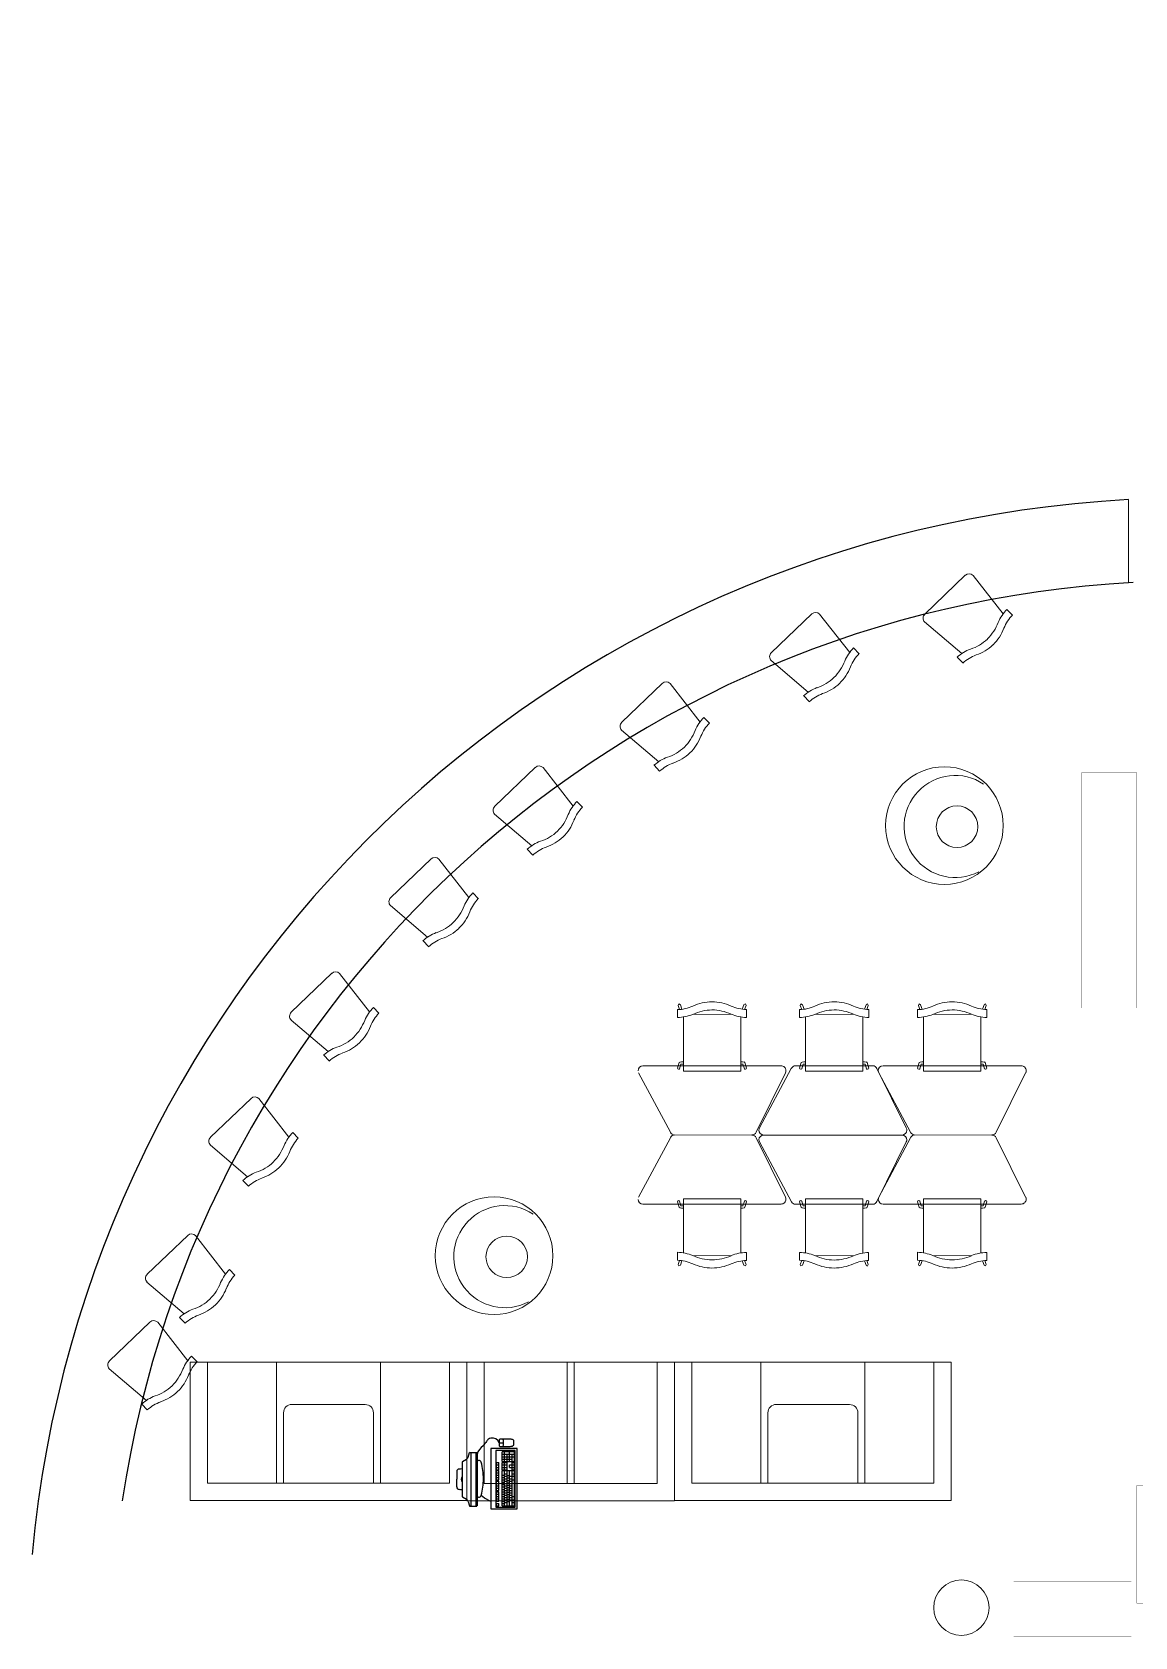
# Model space of a CAD drawing. Header units: millimetres. Extents: x -217756 to 263180, y 55413 to 130608.
# Drawn here: x 55459 to 63428, y 118566 to 130161 of the extents above; entities that cross this region are included whole.
import ezdxf

# ---------------------------------------------------------------- set-up
doc = ezdxf.new("R2010")
doc.units = ezdxf.units.MM
for name, color, linetype, lineweight in [('ТХ_мебель передв', 250, 'Continuous', 13), ('ТХ_мебель_библ', 250, 'Continuous', 13), ('ТХ_ОСНОВНОЙ', 103, 'Continuous', 25)]:
    doc.layers.add(name, color=color, linetype=linetype, lineweight=lineweight)

# ---------------------------------------------------------------- blocks, each defined once
blk = doc.blocks.new('A$C34cbd993')
at = {"extrusion": (-6.1078e-05, 0.000470829, 1)}
for p, q in [((276801, -10773, 0), (276801, -11019, 0)), ((276803, -10769, 0), (276832, -10751, 0)), ((276844, -10736, 0), (276854, -10703, 0)), ((276855, -10702, 0), (276906, -10702, 0)), ((276863, -10702, 0), (276863, -11090, 0)), ((276899, -10702, 0), (276899, -11090, 0)), ((276908, -10703, 0), (276908, -11089, 0)), ((277089, -10769, 0), (277089, -10697, 0)), ((277179, -10697, 0), (277089, -10697, 0)), ((277089, -10828, 0), (277089, -10774, 0)), ((277107, -10769, 0), (277107, -10697, 0)), ((277107, -10828, 0), (277107, -10774, 0)), ((277125, -10769, 0), (277125, -10715, 0)), ((277125, -10828, 0), (277125, -10774, 0)), ((277143, -10769, 0), (277143, -10697, 0)), ((277161, -10769, 0), (277161, -10715, 0)), ((277161, -10828, 0), (277161, -10774, 0)), ((277179, -10769, 0), (277179, -10697, 0)), ((277179, -10828, 0), (277179, -10774, 0)), ((276762, -10840, 0), (276762, -10896, 0)), ((276762, -10952, 0), (276762, -10896, 0)), ((277089, -11089, 0), (277089, -10832, 0)), ((277107, -11089, 0), (277107, -10832, 0)), ((277125, -11089, 0), (277125, -10832, 0)), ((277143, -10810, 0), (277143, -10792, 0)), ((277143, -11089, 0), (277143, -10832, 0)), ((277161, -11089, 0), (277161, -10832, 0)), ((277179, -11089, 0), (277179, -10832, 0)), ((276803, -11022, 0), (276832, -11041, 0)), ((276844, -11056, 0), (276854, -11089, 0)), ((276855, -11090, 0), (276906, -11090, 0)), ((277048, -11089, 0), (277066, -11089, 0)), ((277089, -11089, 0), (277179, -11089, 0))]:
    blk.add_line(p, q, dxfattribs=at)
at = {"extrusion": (-6.1078e-05, 0.000470829, 1), "elevation": -22}
for points in [[(277067, -10633, 0.397637), (277007, -10599, 0.110351), (276990, -10606, 0.08312), (276977, -10623, 0.014729), (276952, -10655, 0.170175), (276908, -10715, -0.037673)], [(277088, -10660, 0.114539), (277092, -10659, 0.103755), (277096, -10656, 0.091433), (277099, -10651, 0.084292), (277100, -10646), (277100, -10619, 0.084292), (277099, -10614, 0.091433), (277096, -10610, 0.103755), (277092, -10607, 0.114539), (277088, -10606, 0.114539)]]:
    blk.add_lwpolyline(points, format="xyb", dxfattribs=at)
blk.add_lwpolyline([(277175, -10646), (277175, -10619, 0.19919), (277173, -10615, 0.098412), (277165, -10610, 0.055653), (277155, -10607, 0.042416), (277142, -10606), (277078, -10606, 0.114539), (277074, -10607, 0.103755), (277070, -10610, 0.091433), (277068, -10614, 0.084292), (277067, -10619), (277067, -10646, 0.084292), (277068, -10651, 0.091433), (277070, -10656, 0.103755), (277074, -10659, 0.114539), (277078, -10660), (277142, -10660, 0.042416), (277155, -10658, 0.055653), (277165, -10656, 0.098412), (277173, -10650, 0.19919)], format="xyb", close=True, dxfattribs=at)
for points in [[(277067, -10633), (277100, -10633)], [(277048, -10828), (277048, -10774)], [(277048, -10774), (277066, -10774)], [(277048, -10774), (277066, -10774)], [(277066, -10828), (277066, -10774)], [(277089, -10715), (277179, -10715)], [(277089, -10733), (277179, -10733)], [(277089, -10751), (277161, -10751)], [(277089, -10769), (277179, -10769)], [(277089, -10774), (277125, -10774)], [(277161, -10774), (277179, -10774)], [(277048, -10792), (277066, -10792)], [(277048, -10810), (277066, -10810)], [(277048, -10828), (277066, -10828)], [(277048, -10901), (277048, -10832)], [(277048, -10832), (277066, -10832)], [(277048, -10849), (277066, -10849)], [(277048, -10866), (277066, -10866)], [(277048, -10884), (277066, -10884)], [(277066, -10901), (277066, -10832)], [(277089, -10792), (277125, -10792)], [(277089, -10810), (277125, -10810)], [(277089, -10828), (277125, -10828)], [(277089, -10832), (277179, -10832)], [(277089, -10866), (277107, -10866)], [(277089, -10884), (277107, -10884)], [(277107, -10858), (277125, -10858)], [(277107, -10875), (277125, -10875)], [(277107, -10892), (277125, -10892)], [(277125, -10870), (277143, -10870)], [(277125, -10887), (277143, -10887)], [(277143, -10792), (277179, -10792)], [(277143, -10810), (277179, -10810)], [(277143, -10875), (277161, -10875)], [(277143, -10892), (277161, -10892)], [(277161, -10828), (277179, -10828)], [(277161, -10858), (277179, -10858)], [(277161, -10875), (277179, -10875)], [(277008, -11056), (276963, -11032), (276939, -11013)], [(277048, -10901), (277066, -10901)], [(277048, -10978), (277048, -10909)], [(277048, -10909), (277066, -10909)], [(277048, -10926), (277066, -10926)], [(277048, -10943), (277066, -10943)], [(277048, -10960), (277066, -10960)], [(277048, -10978), (277066, -10978)], [(277048, -11055), (277048, -10986)], [(277048, -10986), (277066, -10986)], [(277048, -11003), (277066, -11003)], [(277066, -10978), (277066, -10909)], [(277066, -11055), (277066, -10986)], [(277089, -10901), (277107, -10901)], [(277089, -10918), (277107, -10918)], [(277089, -10935), (277107, -10935)], [(277089, -10952), (277107, -10952)], [(277089, -10969), (277107, -10969)], [(277089, -10986), (277107, -10986)], [(277089, -11003), (277107, -11003)], [(277107, -10909), (277125, -10909)], [(277107, -10926), (277125, -10926)], [(277107, -10943), (277125, -10943)], [(277107, -10960), (277125, -10960)], [(277107, -10978), (277125, -10978)], [(277107, -10995), (277125, -10995)], [(277107, -11012), (277125, -11012)], [(277125, -10904), (277143, -10904)], [(277125, -10921), (277143, -10921)], [(277125, -10938), (277143, -10938)], [(277125, -10955), (277143, -10955)], [(277125, -10972), (277143, -10972)], [(277125, -10989), (277143, -10989)], [(277125, -11006), (277143, -11006)], [(277143, -10909), (277161, -10909)], [(277143, -10926), (277161, -10926)], [(277143, -10943), (277161, -10943)], [(277143, -10960), (277161, -10960)], [(277143, -10978), (277161, -10978)], [(277143, -10995), (277161, -10995)], [(277143, -11012), (277161, -11012)], [(277161, -10901), (277179, -10901)], [(277048, -11020), (277066, -11020)], [(277048, -11037), (277066, -11037)], [(277048, -11055), (277066, -11055)], [(277048, -11089), (277048, -11072)], [(277048, -11072), (277066, -11072)], [(277066, -11089), (277066, -11072)], [(277089, -11020), (277107, -11020)], [(277089, -11037), (277107, -11037)], [(277089, -11055), (277107, -11055)], [(277089, -11072), (277107, -11072)], [(277107, -11029), (277125, -11029)], [(277107, -11046), (277125, -11046)], [(277107, -11063), (277125, -11063)], [(277125, -11023), (277143, -11023)], [(277125, -11041), (277143, -11041)], [(277125, -11058), (277143, -11058)], [(277143, -11029), (277161, -11029)], [(277143, -11046), (277161, -11046)], [(277161, -11020), (277179, -11020)], [(277161, -11046), (277179, -11046)], [(277161, -11063), (277179, -11063)]]:
    blk.add_lwpolyline(points, dxfattribs=at)
for points in [[(277197, -11111), (277197, -10675), (277008, -10675), (277008, -11111)], [(277183, -11098), (277183, -10688), (277044, -10688), (277044, -11098)]]:
    blk.add_lwpolyline(points, close=True, dxfattribs=at)
at = {"extrusion": (-6.1078e-05, 0.000470829, 1)}
for centre, radius, start, end in [((276805, -10773, -22), 4.5, 120.479, 180), ((276818, -10728, -22), 27, 301.9676, 342.9946), ((276855, -10703, -22), 1.8, 90, 180), ((276906, -10703, -22), 1.8, 0, 90), ((276940, -10924, -22), 164, 97.176, 101.3437), ((276922, -10779, -22), 18, 18.8033, 97.176), ((276477, -10895, -22), 477, 0.23, 14.7443), ((276780, -10840, -22), 18, 93.6304, 180), ((276762, -10566, -22), 256, 273.6304, 278.5995), ((276827, -10896, -22), 33.8, 142.618, 217.382), ((276477, -10891, -22), 477, 345.2557, 359.77), ((276780, -10952, -22), 18, 180, 266.3696), ((276762, -11226, -22), 256, 81.4005, 86.3696), ((276922, -11007, -22), 18, 262.824, 341.1967), ((276805, -11019, -22), 4.5, 180, 239.521), ((276818, -11064, -22), 27, 17.0054, 58.0324), ((276855, -11089, -22), 1.8, 180, 270), ((276906, -11089, -22), 1.8, 270, 0), ((276940, -10862, -22), 164, 258.6563, 262.824)]:
    blk.add_arc(centre, radius, start, end, dxfattribs=at)
blk = doc.blocks.new('У112')
at = {"layer": 'ТХ_мебель_библ', "lineweight": 0, "ltscale": 100, "transparency": 33554687, "const_width": 2}
blk.add_lwpolyline([(262558, -187929), (262558, -188329), (261708, -188329), (261708, -187929)], close=True, dxfattribs=at)
blk = doc.blocks.new('A$C71dc82bf')
at = {"layer": 'ТХ_ОСНОВНОЙ'}
for p, rotation in [((188329, 261508), 270), ((188329, 260658), 270), ((193879, 257008), 270), ((187479, 256158), 270), ((193879, 255758), 270), ((187479, 255308), 270), ((187879, 251008), 270), ((261218, -199722, 0), 180)]:
    blk.add_blockref('У112', p, dxfattribs=dict(at, rotation=rotation))
blk = doc.blocks.new('пуф мешок д850')
for centre, radius in [((-5917, 23036), 425), ((-6008, 23029), 150)]:
    blk.add_circle(centre, radius)
blk.add_arc((-5995, 23030), 369, 241.9558, 123.2196)
blk = doc.blocks.new('A$Cab0fe683')
at = {"layer": 'ТХ_мебель передв', "xscale": -1, "rotation": 359.4309038424467}
for p in [(-5035, -23711), (-3983, -26100), (-5555, -26936), (-3948, -28165), (-7986, -28899), (-4268, -31911), (-11240, -32007), (-1143, -31988)]:
    blk.add_blockref('пуф мешок д850', p, dxfattribs=at)
blk = doc.blocks.new('Стул штабелируемый')
for p, q in [((138782, 14871), (138376, 14871)), ((138372, 14480), (138336, 14831)), ((138786, 14480), (138822, 14831)), ((138329, 14485), (138329, 14427)), ((138828, 14427), (138828, 14484))]:
    blk.add_line(p, q)
for centre, radius, start, end in [((138376, 14831), 39.6, 90, 180), ((138782, 14831), 39.6, 360, 90), ((138318, 14169), 316, 67.3039, 87.9603), ((138316, 14127), 301, 65.8616, 87.6205), ((138585, 14768), 340, 244.7282, 269.0107), ((138579, 14693), 323, 244.4081, 269.9549), ((138579, 14750), 322, 270.0457, 295.6387), ((138579, 14692), 322, 270.0457, 295.6387), ((138840, 14169), 316, 92.0397, 112.6961), ((138838, 14123), 303, 91.7141, 113.2469)]:
    blk.add_arc(centre, radius, start, end)
blk = doc.blocks.new('A$C97546540')
at = {"layer": 'ТХ_мебель_библ', "xscale": -1, "rotation": 43.79567379570013}
for p in [(108994, 84610), (107885, 84331), (106804, 83829), (105887, 83222), (105134, 82561), (104416, 81734), (103833, 80830), (103375, 79840), (103102, 79214)]:
    blk.add_blockref('Стул штабелируемый', p, dxfattribs=at)
blk = doc.blocks.new('У018.2 У019')
at = {"layer": 'ТХ_мебель_библ', "lineweight": 0}
for p, q in [((59842, 122398), (60072, 121968)), ((60691, 121968), (60903, 122398)), ((61577, 122398), (61807, 121968)), ((62426, 121968), (62638, 122398)), ((59842, 121499), (60072, 121929)), ((60103, 121948), (60660, 121949)), ((60103, 121948), (60660, 121949)), ((60691, 121929), (60903, 121500)), ((61577, 121499), (61807, 121929)), ((61838, 121948), (62395, 121949)), ((61838, 121948), (62395, 121949)), ((62426, 121929), (62638, 121500))]:
    blk.add_line(p, q, dxfattribs=at)
for points in [[(60233, 122820, -0.086901), (60122, 122797), (60122, 122854, 0.094716), (60233, 122879, -0.110626), (60372, 122910, -0.110626), (60511, 122879, 0.093252), (60622, 122855), (60622, 122797, -0.086864), (60511, 122821)], [(61115, 122820, -0.086901), (61005, 122797), (61005, 122854, 0.094716), (61115, 122879, -0.110626), (61255, 122910, -0.110626), (61394, 122879, 0.093252), (61505, 122855), (61505, 122797, -0.086864), (61394, 122821)], [(61968, 122820, -0.086901), (61857, 122797), (61857, 122854, 0.094716), (61968, 122879, -0.110626), (62107, 122910, -0.110626), (62247, 122879, 0.093252), (62357, 122855), (62357, 122797, -0.086864), (62247, 122821)], [(60138, 122427), (60148, 122460, -0.033396), (60165, 122461)], [(61021, 122427), (61031, 122460, -0.033396), (61047, 122461)], [(61873, 122427), (61883, 122460, -0.033396), (61900, 122461)], [(61776, 121898), (61564, 121468, -0.284813), (61533, 121448), (60976, 121448, -0.282129), (60946, 121465), (60715, 121898, -0.120714), (60711, 121914, -0.4125), (60746, 121948, -0.4125), (60711, 121984, -0.118028), (60715, 121999), (60945, 122429, -0.282129), (60976, 122449), (61533, 122449, -0.284813), (61564, 122429), (61776, 121999)], [(61780, 121913, 0.4125), (61745, 121948, 0.4125), (61780, 121983)], [(60138, 121470), (60148, 121437, 0.033396), (60165, 121436)], [(61020, 121470), (61030, 121437, 0.033396), (61047, 121436)], [(61873, 121470), (61883, 121437, 0.033396), (61900, 121436)], [(60233, 121077, 0.086901), (60122, 121101), (60122, 121043, -0.094716), (60233, 121018, 0.110626), (60372, 120987, 0.110626), (60511, 121018, -0.093252), (60622, 121042), (60622, 121100, 0.086864), (60511, 121077)], [(61115, 121077, 0.086901), (61004, 121100), (61004, 121043, -0.094716), (61115, 121018, 0.110626), (61254, 120987, 0.110626), (61394, 121018, -0.093252), (61504, 121042), (61504, 121100, 0.086864), (61394, 121076)], [(61968, 121077, 0.086901), (61857, 121101), (61857, 121043, -0.094716), (61968, 121018, 0.110626), (62107, 120987, 0.110626), (62247, 121018, -0.093252), (62357, 121042), (62357, 121100, 0.086864), (62247, 121077)]]:
    blk.add_lwpolyline(points, format="xyb", dxfattribs=at)
for points in [[(60122, 122847), (60122, 122847)], [(60138, 122855), (60128, 122884), (60133, 122895)], [(60133, 122895), (60144, 122890)], [(60144, 122890), (60155, 122857)], [(60165, 122409), (60165, 122801)], [(60580, 122801), (60580, 122409)], [(60591, 122857), (60603, 122890)], [(60603, 122891), (60614, 122896)], [(60619, 122885), (60608, 122855)], [(60614, 122895), (60619, 122885)], [(61005, 122847), (61005, 122847)], [(61020, 122855), (61010, 122884), (61015, 122895)], [(61015, 122895), (61026, 122890)], [(61026, 122890), (61037, 122857)], [(61047, 122409), (61047, 122801)], [(61462, 122801), (61462, 122409)], [(61473, 122857), (61485, 122890)], [(61485, 122891), (61496, 122896)], [(61501, 122885), (61491, 122855)], [(61496, 122895), (61501, 122885)], [(61857, 122847), (61857, 122847)], [(61873, 122855), (61863, 122884), (61868, 122895)], [(61868, 122895), (61879, 122890)], [(61879, 122890), (61890, 122857)], [(61900, 122409), (61900, 122801)], [(62315, 122801), (62315, 122409)], [(62326, 122857), (62338, 122890)], [(62338, 122891), (62349, 122896)], [(62354, 122885), (62343, 122855)], [(62349, 122895), (62354, 122885)], [(60122, 122431), (60134, 122471)], [(60134, 122471), (60141, 122475)], [(60606, 122427), (60596, 122460)], [(60622, 122432), (60610, 122471)], [(61005, 122431), (61017, 122471)], [(61017, 122471), (61023, 122475)], [(61489, 122427), (61479, 122460)], [(61505, 122432), (61493, 122471)], [(61858, 122431), (61870, 122471)], [(61870, 122471), (61876, 122475)], [(62342, 122427), (62332, 122460)], [(62358, 122432), (62346, 122471)], [(60580, 122410), (60165, 122409)], [(61462, 122410), (61047, 122409)], [(62315, 122410), (61900, 122409)], [(60122, 121466), (60134, 121426)], [(60134, 121426), (60141, 121422)], [(60165, 121488), (60165, 121096)], [(60580, 121488), (60165, 121488)], [(60580, 121096), (60580, 121488)], [(60606, 121470), (60596, 121437)], [(60622, 121466), (60610, 121426)], [(61005, 121466), (61017, 121426)], [(61017, 121426), (61023, 121422)], [(61047, 121488), (61047, 121096)], [(61462, 121487), (61047, 121488)], [(61462, 121096), (61462, 121488)], [(61489, 121470), (61479, 121437)], [(61505, 121466), (61493, 121426)], [(61858, 121466), (61870, 121426)], [(61870, 121426), (61876, 121422)], [(61900, 121488), (61900, 121096)], [(62315, 121488), (61900, 121488)], [(62315, 121096), (62315, 121488)], [(62342, 121470), (62332, 121437)], [(62358, 121466), (62346, 121426)], [(60122, 121050), (60122, 121050)], [(60138, 121042), (60128, 121013), (60133, 121002)], [(60133, 121002), (60144, 121007)], [(60144, 121007), (60155, 121040)], [(60591, 121040), (60603, 121007)], [(60603, 121007), (60614, 121002)], [(60619, 121012), (60608, 121042)], [(60614, 121002), (60619, 121012)], [(61004, 121050), (61004, 121050)], [(61020, 121042), (61010, 121013), (61015, 121002)], [(61015, 121002), (61026, 121007)], [(61026, 121007), (61037, 121040)], [(61473, 121040), (61485, 121007)], [(61485, 121006), (61496, 121001)], [(61501, 121012), (61490, 121042)], [(61496, 121002), (61501, 121012)], [(61857, 121050), (61857, 121050)], [(61873, 121042), (61863, 121013), (61868, 121002)], [(61868, 121002), (61879, 121007)], [(61879, 121007), (61890, 121040)], [(62326, 121040), (62338, 121007)], [(62338, 121007), (62349, 121002)], [(62354, 121012), (62343, 121042)], [(62349, 121002), (62354, 121012)]]:
    blk.add_lwpolyline(points, dxfattribs=at)
for points in [[(60233, 122820), (60511, 122821, 0.110437), (60372, 122852, 0.11034)], [(61115, 122820), (61394, 122821, 0.110437), (61254, 122852, 0.11034)], [(61968, 122820), (62247, 122821, 0.110437), (62107, 122852, 0.11034)], [(60233, 121077), (60511, 121076, -0.110437), (60372, 121046, -0.11034)], [(61115, 121077), (61394, 121076, -0.110437), (61254, 121045, -0.11034)], [(61968, 121077), (62247, 121076, -0.110437), (62107, 121046, -0.11034)]]:
    blk.add_lwpolyline(points, format="xyb", close=True, dxfattribs=at)
for points in [[(60871, 122449), (59873, 122449)], [(62607, 122449), (61608, 122449)], [(61745, 121948), (60746, 121948)], [(60871, 121449), (59873, 121448)], [(62607, 121449), (61609, 121448)]]:
    blk.add_lwpolyline(points, close=True, dxfattribs=at)
for centre, radius, start, end in [((60165, 122347), 131, 89.9901, 100.6869), ((60580, 122347), 131, 79.3883, 90.0851), ((61047, 122347), 131, 89.9901, 100.6869), ((61462, 122347), 131, 79.3883, 90.0851), ((61900, 122347), 131, 89.9901, 100.6869), ((62315, 122347), 131, 79.3883, 90.0851), ((59873, 122413), 35.1, 90.1677, 179.8323), ((60871, 122414), 34.9, 359.9054, 90.0946), ((60868, 122414), 38.1, 335.2402, 359.7022), ((61608, 122413), 35.1, 90.1677, 179.8323), ((61607, 122413), 34, 179.6263, 207.1587), ((62607, 122414), 34.9, 359.9054, 90.0946), ((62604, 122414), 38.1, 335.2402, 359.7022), ((60103, 121983), 34.8, 206.5716, 270.1623), ((60103, 121914), 34.8, 89.8583, 153.449), ((60660, 121984), 35.1, 270.1225, 333.1436), ((60660, 121913), 35.1, 26.877, 89.8981), ((61838, 121983), 34.8, 206.5716, 270.1623), ((61838, 121914), 34.8, 89.8583, 153.449), ((62395, 121984), 35.1, 270.1225, 333.1436), ((62395, 121913), 35.1, 26.877, 89.8981), ((59873, 121483), 35.1, 180.1883, 269.8529), ((60165, 121550), 131, 259.3131, 270.0099), ((60580, 121550), 131, 269.9149, 280.6117), ((60871, 121484), 34.9, 269.926, 0.1152), ((60868, 121484), 38.1, 0.3184, 24.7804), ((61047, 121550), 131, 259.3131, 270.0099), ((61462, 121550), 131, 269.9149, 280.6117), ((61608, 121484), 34, 152.8619, 180.3943), ((61609, 121483), 35.1, 180.1883, 269.8529), ((61900, 121550), 131, 259.3131, 270.0099), ((62315, 121550), 131, 269.9149, 280.6117), ((62607, 121484), 34.9, 269.926, 0.1152), ((62604, 121484), 38.1, 0.3184, 24.7804)]:
    blk.add_arc(centre, radius, start, end, dxfattribs=at)
for points in [[(60597, 122460), (60591, 122461), (60585, 122461), (60580, 122461)], [(60610, 122471), (60609, 122473), (60606, 122475), (60604, 122476)], [(61479, 122460), (61474, 122461), (61468, 122461), (61462, 122461)], [(61493, 122471), (61491, 122473), (61489, 122475), (61486, 122476)], [(62332, 122460), (62326, 122461), (62321, 122461), (62315, 122461)], [(62346, 122471), (62344, 122473), (62342, 122475), (62339, 122476)], [(60122, 122431), (60122, 122427), (60126, 122423), (60131, 122423)], [(60131, 122423), (60134, 122423), (60137, 122424), (60138, 122427)], [(60606, 122427), (60608, 122425), (60611, 122423), (60614, 122423)], [(60614, 122423), (60618, 122423), (60622, 122427), (60622, 122431)], [(61005, 122431), (61005, 122427), (61009, 122423), (61013, 122423)], [(61013, 122423), (61016, 122423), (61019, 122424), (61021, 122427)], [(61489, 122427), (61490, 122425), (61493, 122423), (61496, 122423)], [(61496, 122423), (61501, 122423), (61505, 122427), (61505, 122431)], [(61858, 122431), (61858, 122427), (61862, 122423), (61866, 122423)], [(61866, 122423), (61869, 122423), (61872, 122424), (61874, 122427)], [(62342, 122427), (62343, 122425), (62346, 122423), (62349, 122423)], [(62349, 122423), (62354, 122423), (62358, 122427), (62358, 122431)], [(61776, 121999), (61778, 121994), (61780, 121989), (61780, 121983)], [(61780, 121913), (61780, 121908), (61778, 121903), (61776, 121898)], [(60122, 121466), (60122, 121470), (60126, 121474), (60131, 121474)], [(60131, 121474), (60134, 121474), (60137, 121473), (60138, 121470)], [(60597, 121437), (60591, 121436), (60585, 121436), (60580, 121436)], [(60610, 121426), (60609, 121424), (60606, 121422), (60604, 121421)], [(60606, 121470), (60608, 121472), (60611, 121474), (60614, 121474)], [(60614, 121474), (60618, 121474), (60622, 121470), (60622, 121466)], [(61005, 121466), (61005, 121470), (61009, 121474), (61013, 121474)], [(61013, 121474), (61016, 121474), (61019, 121473), (61021, 121470)], [(61479, 121437), (61473, 121436), (61468, 121436), (61462, 121436)], [(61493, 121426), (61491, 121424), (61489, 121422), (61486, 121421)], [(61489, 121470), (61490, 121472), (61493, 121474), (61496, 121474)], [(61496, 121474), (61501, 121474), (61505, 121470), (61505, 121466)], [(61858, 121466), (61858, 121470), (61862, 121474), (61866, 121474)], [(61866, 121474), (61869, 121474), (61872, 121473), (61874, 121470)], [(62332, 121437), (62326, 121436), (62321, 121436), (62315, 121436)], [(62346, 121426), (62344, 121424), (62342, 121422), (62339, 121421)], [(62342, 121470), (62343, 121472), (62346, 121474), (62349, 121474)], [(62349, 121474), (62354, 121474), (62358, 121470), (62358, 121466)]]:
    blk.add_open_spline(points, degree=3, dxfattribs=at)
blk = doc.blocks.new('A$C02a62e98')
at = {"layer": 'ТХ_мебель_библ'}
blk.add_blockref('У018.2 У019', (-63382, -126083), dxfattribs=at)
blk = doc.blocks.new('У274')
at = {"layer": 'ТХ_мебель_библ', "lineweight": 0, "ltscale": 100, "transparency": 33554687}
for p, q in [((264576, -185591, 0), (264576, -186591, 0)), ((264576, -186591, 0), (264576, -185591, 0)), ((264576, -186591, 0), (264576, -185591, 0)), ((264576, -185591, 0), (266076, -185591, 0)), ((266076, -185591, 0), (266076, -186591, 0)), ((266076, -186591, 0), (266076, -185591, 0)), ((264701, -186591, 0), (264701, -185716, 0)), ((264701, -185716, 0), (265951, -185716, 0)), ((265301, -186591, 0), (265301, -185716, 0)), ((265351, -185716, 0), (265351, -186591, 0)), ((265951, -185716, 0), (265951, -186591, 0)), ((264576, -186591, 0), (264701, -186591, 0)), ((264701, -186591, 0), (265951, -186591, 0)), ((265951, -186591, 0), (266076, -186591, 0))]:
    blk.add_line(p, q, dxfattribs=at)
blk = doc.blocks.new('У111')
at = {"layer": 'ТХ_мебель_библ', "lineweight": 0, "ltscale": 100, "transparency": 33554687}
for p, q in [((261985, -185643), (261985, -186643)), ((261985, -185643), (263985, -185643)), ((261985, -186643), (261985, -185643)), ((263985, -185643), (263985, -186643)), ((263985, -186643), (263985, -185643)), ((262110, -185768), (263860, -185768)), ((262110, -186643), (262110, -185768)), ((262610, -186643), (262610, -185768)), ((262660, -186277), (262660, -185768)), ((263310, -185768), (263310, -186277)), ((263360, -185768), (263360, -186643)), ((263860, -185768), (263860, -186643)), ((263250, -186337), (262720, -186337)), ((262610, -186643), (261985, -186643)), ((262610, -186643), (263360, -186643)), ((263985, -186643), (263360, -186643))]:
    blk.add_line(p, q, dxfattribs=at)
for centre, start, end in [((262720, -186277), 180, 270), ((263250, -186277), 270, 0)]:
    blk.add_arc(centre, 60, start, end, dxfattribs=at)

msp = doc.modelspace()

# ---------------------------------------------------------------- linework, layer by layer
for radius, end in [(8406, 174.7361), (7806, 171.4456)]:
    msp.add_arc((63830, 118389), radius, 93.0529, end)
at = {"layer": 'ТХ_мебель передв', "ltscale": 100}
msp.add_line((63382, 126784), (63382, 126183), dxfattribs=at)
at = {"layer": 'ТХ_мебель передв'}
msp.add_circle((62174, 118777), 200, dxfattribs=at)

# ---------------------------------------------------------------- block references
for name, p in [('A$C71dc82bf', (63892, 130360)), ('A$Cab0fe683', (63892, 130351)), ('A$C34cbd993', (-218234, 130601)), ('A$C97546540', (63382, 126661)), ('A$C02a62e98', (63382, 126327))]:
    msp.add_blockref(name, p)
at = {"layer": 'ТХ_ОСНОВНОЙ', "rotation": 180}
for name, p in [('У111', (320586, -66092, 0)), ('У274', (324676, -66041, 0)), ('У111', (324086, -66092))]:
    msp.add_blockref(name, p, dxfattribs=at)

doc.saveas('drawing.dxf')
